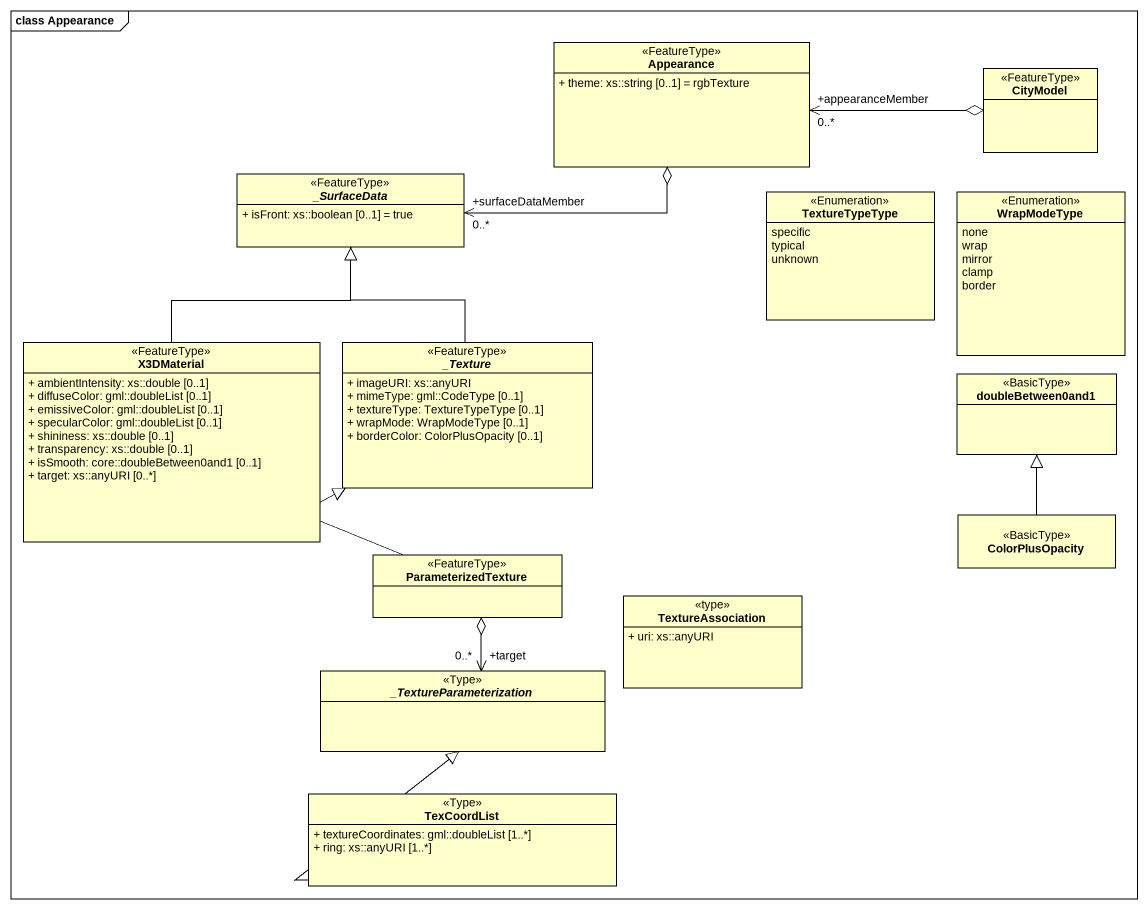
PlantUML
@startuml
mainframe class Appearance
hide circle
hide empty members
skinparam classAttributeIconSize 0
class Appearance <<FeatureType>> #FFFFCC {
  + theme: xs::string [0..1] = rgbTexture
}
class CityModel <<FeatureType>> #FFFFCC
abstract class "_SurfaceData" as SurfaceData <<FeatureType>> #FFFFCC {
  + isFront: xs::boolean [0..1] = true
}
enum TextureTypeType <<Enumeration>> #FFFFCC {
  specific
  typical
  unknown
}
enum WrapModeType <<Enumeration>> #FFFFCC {
  none
  wrap
  mirror
  clamp
  border
}
class X3DMaterial <<FeatureType>> #FFFFCC {
  + ambientIntensity: xs::double [0..1]
  + diffuseColor: gml::doubleList [0..1]
  + emissiveColor: gml::doubleList [0..1]
  + specularColor: gml::doubleList [0..1]
  + shininess: xs::double [0..1]
  + transparency: xs::double [0..1]
  + isSmooth: core::doubleBetween0and1 [0..1]
  + target: xs::anyURI [0..*]
}
abstract class "_Texture" as Texture <<FeatureType>> #FFFFCC {
  + imageURI: xs::anyURI
  + mimeType: gml::CodeType [0..1]
  + textureType: TextureTypeType [0..1]
  + wrapMode: WrapModeType [0..1]
  + borderColor: ColorPlusOpacity [0..1]
}
class doubleBetween0and1 <<BasicType>> #FFFFCC
class ParameterizedTexture <<FeatureType>> #FFFFCC
class ColorPlusOpacity <<BasicType>> #FFFFCC
class TextureAssociation <<type>> #FFFFCC {
  + uri: xs::anyURI
}
abstract class "_TextureParameterization" as TextureParameterization <<Type>> #FFFFCC
class TexCoordList <<Type>> #FFFFCC {
  + textureCoordinates: gml::doubleList [1..*]
  + ring: xs::anyURI [1..*]
}
Appearance "+appearanceMember\n0..*" <-right-o CityModel
SurfaceData "+surfaceDataMember\n0..*" <-right-o Appearance
X3DMaterial -up-|> SurfaceData
Texture -up-|> SurfaceData
ParameterizedTexture -up-|> Texture
ColorPlusOpacity -up-|> doubleBetween0and1
TextureParameterization "+target\n0..*" <-up-o ParameterizedTexture
TexCoordList -up-|> TextureParameterization
@enduml
